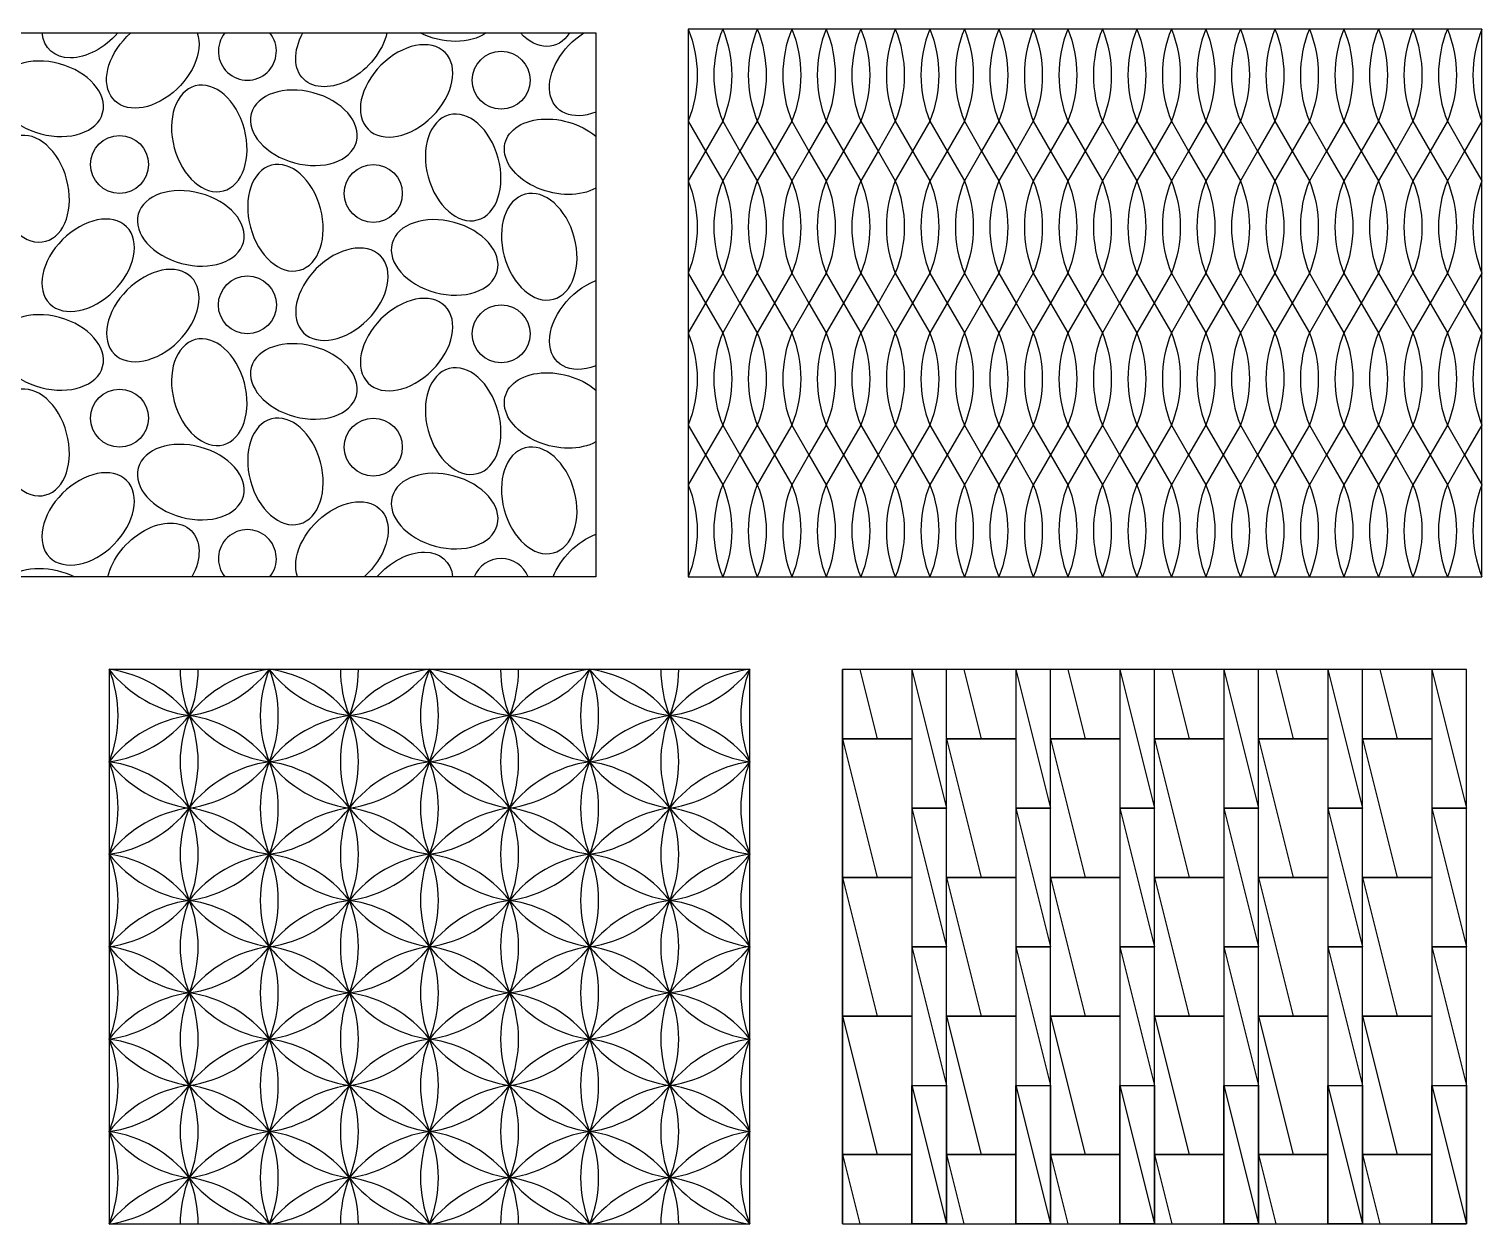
# Model space of a CAD drawing. Header units: millimetres. Extents: x 61 to 452, y 50 to 292.
# Drawn here: x 263.7 to 452.2, y 135.8 to 290.9 of the extents above; entities that cross this region are included whole.
import ezdxf

# ---------------------------------------------------------------- set-up
doc = ezdxf.new("R2010")
doc.units = ezdxf.units.MM
doc.layers.add('cad-block.com', color=250, linetype='Continuous')

msp = doc.modelspace()

# ---------------------------------------------------------------- linework, layer by layer
at = {"color": 18, "true_color": 0x000000}
for p, q in [((378.25, 207.78), (382.75, 189.78)), ((391.75, 207.78), (396.25, 189.78)), ((405.25, 207.78), (409.75, 189.78)), ((418.75, 207.78), (423.25, 189.78)), ((432.25, 207.78), (436.75, 189.78)), ((445.75, 207.78), (450.25, 189.78)), ((378.25, 189.78), (382.75, 171.78)), ((391.75, 189.78), (396.25, 171.78)), ((405.25, 189.78), (409.75, 171.78)), ((418.75, 189.78), (423.25, 171.78)), ((432.25, 189.78), (436.75, 171.78)), ((445.75, 189.78), (450.25, 171.78)), ((378.25, 171.78), (382.75, 153.78)), ((391.75, 171.78), (396.25, 153.78)), ((405.25, 171.78), (409.75, 153.78)), ((418.75, 171.78), (423.25, 153.78)), ((432.25, 171.78), (436.75, 153.78)), ((445.75, 171.78), (450.25, 153.78))]:
    msp.add_line(p, q, dxfattribs=at)
for points in [[(349.25, 290.91, -0.193982), (349.25, 278.94), (351.49, 275.07), (349.25, 271.19, -0.193982), (349.25, 259.22), (351.49, 255.34), (349.25, 251.47, -0.193982), (349.25, 239.5), (351.49, 235.62), (349.25, 231.75, -0.193982), (349.25, 219.78)], [(353.73, 290.91, 0.193982), (353.73, 278.94), (351.49, 275.07), (353.73, 271.19, 0.193982), (353.73, 259.22), (351.49, 255.34), (353.73, 251.47, 0.193982), (353.73, 239.5), (351.49, 235.62), (353.73, 231.75, 0.193982), (353.73, 219.78)], [(353.73, 290.91, -0.193982), (353.73, 278.94), (355.97, 275.07), (353.73, 271.19, -0.193982), (353.73, 259.22), (355.97, 255.34), (353.73, 251.47, -0.193982), (353.73, 239.5), (355.97, 235.62), (353.73, 231.75, -0.193982), (353.73, 219.78)], [(358.21, 290.91, 0.193982), (358.21, 278.94), (355.97, 275.07), (358.21, 271.19, 0.193982), (358.21, 259.22), (355.97, 255.34), (358.21, 251.47, 0.193982), (358.21, 239.5), (355.97, 235.62), (358.21, 231.75, 0.193982), (358.21, 219.78)], [(358.21, 290.91, -0.193982), (358.21, 278.94), (360.45, 275.07), (358.21, 271.19, -0.193982), (358.21, 259.22), (360.45, 255.34), (358.21, 251.47, -0.193982), (358.21, 239.5), (360.45, 235.62), (358.21, 231.75, -0.193982), (358.21, 219.78)], [(362.69, 290.91, 0.193982), (362.69, 278.94), (360.45, 275.07), (362.69, 271.19, 0.193982), (362.69, 259.22), (360.45, 255.34), (362.69, 251.47, 0.193982), (362.69, 239.5), (360.45, 235.62), (362.69, 231.75, 0.193982), (362.69, 219.78)], [(362.69, 290.91, -0.193982), (362.69, 278.94), (364.92, 275.07), (362.69, 271.19, -0.193982), (362.69, 259.22), (364.92, 255.34), (362.69, 251.47, -0.193982), (362.69, 239.5), (364.92, 235.62), (362.69, 231.75, -0.193982), (362.69, 219.78)], [(367.16, 290.91, 0.193982), (367.16, 278.94), (364.92, 275.07), (367.16, 271.19, 0.193982), (367.16, 259.22), (364.92, 255.34), (367.16, 251.47, 0.193982), (367.16, 239.5), (364.92, 235.62), (367.16, 231.75, 0.193982), (367.16, 219.78)], [(367.16, 290.91, -0.193982), (367.16, 278.94), (369.4, 275.07), (367.16, 271.19, -0.193982), (367.16, 259.22), (369.4, 255.34), (367.16, 251.47, -0.193982), (367.16, 239.5), (369.4, 235.62), (367.16, 231.75, -0.193982), (367.16, 219.78)], [(371.64, 290.91, 0.193982), (371.64, 278.94), (369.4, 275.07), (371.64, 271.19, 0.193982), (371.64, 259.22), (369.4, 255.34), (371.64, 251.47, 0.193982), (371.64, 239.5), (369.4, 235.62), (371.64, 231.75, 0.193982), (371.64, 219.78)], [(371.64, 290.91, -0.193982), (371.64, 278.94), (373.88, 275.07), (371.64, 271.19, -0.193982), (371.64, 259.22), (373.88, 255.34), (371.64, 251.47, -0.193982), (371.64, 239.5), (373.88, 235.62), (371.64, 231.75, -0.193982), (371.64, 219.78)], [(376.12, 290.91, 0.193982), (376.12, 278.94), (373.88, 275.07), (376.12, 271.19, 0.193982), (376.12, 259.22), (373.88, 255.34), (376.12, 251.47, 0.193982), (376.12, 239.5), (373.88, 235.62), (376.12, 231.75, 0.193982), (376.12, 219.78)], [(376.12, 290.91, -0.193982), (376.12, 278.94), (378.36, 275.07), (376.12, 271.19, -0.193982), (376.12, 259.22), (378.36, 255.34), (376.12, 251.47, -0.193982), (376.12, 239.5), (378.36, 235.62), (376.12, 231.75, -0.193982), (376.12, 219.78)], [(380.6, 290.91, 0.193982), (380.6, 278.94), (378.36, 275.07), (380.6, 271.19, 0.193982), (380.6, 259.22), (378.36, 255.34), (380.6, 251.47, 0.193982), (380.6, 239.5), (378.36, 235.62), (380.6, 231.75, 0.193982), (380.6, 219.78)], [(380.6, 290.91, -0.193982), (380.6, 278.94), (382.84, 275.07), (380.6, 271.19, -0.193982), (380.6, 259.22), (382.84, 255.34), (380.6, 251.47, -0.193982), (380.6, 239.5), (382.84, 235.62), (380.6, 231.75, -0.193982), (380.6, 219.78)], [(385.08, 290.91, 0.193982), (385.08, 278.94), (382.84, 275.07), (385.08, 271.19, 0.193982), (385.08, 259.22), (382.84, 255.34), (385.08, 251.47, 0.193982), (385.08, 239.5), (382.84, 235.62), (385.08, 231.75, 0.193982), (385.08, 219.78)], [(385.08, 290.91, -0.193982), (385.08, 278.94), (387.31, 275.07), (385.08, 271.19, -0.193982), (385.08, 259.22), (387.31, 255.34), (385.08, 251.47, -0.193982), (385.08, 239.5), (387.31, 235.62), (385.08, 231.75, -0.193982), (385.08, 219.78)], [(389.55, 290.91, 0.193982), (389.55, 278.94), (387.31, 275.07), (389.55, 271.19, 0.193982), (389.55, 259.22), (387.31, 255.34), (389.55, 251.47, 0.193982), (389.55, 239.5), (387.31, 235.62), (389.55, 231.75, 0.193982), (389.55, 219.78)], [(389.55, 290.91, -0.193982), (389.55, 278.94), (391.79, 275.07), (389.55, 271.19, -0.193982), (389.55, 259.22), (391.79, 255.34), (389.55, 251.47, -0.193982), (389.55, 239.5), (391.79, 235.62), (389.55, 231.75, -0.193982), (389.55, 219.78)], [(394.03, 290.91, 0.193982), (394.03, 278.94), (391.79, 275.07), (394.03, 271.19, 0.193982), (394.03, 259.22), (391.79, 255.34), (394.03, 251.47, 0.193982), (394.03, 239.5), (391.79, 235.62), (394.03, 231.75, 0.193982), (394.03, 219.78)], [(394.03, 290.91, -0.193982), (394.03, 278.94), (396.27, 275.07), (394.03, 271.19, -0.193982), (394.03, 259.22), (396.27, 255.34), (394.03, 251.47, -0.193982), (394.03, 239.5), (396.27, 235.62), (394.03, 231.75, -0.193982), (394.03, 219.78)], [(398.51, 290.91, 0.193982), (398.51, 278.94), (396.27, 275.07), (398.51, 271.19, 0.193982), (398.51, 259.22), (396.27, 255.34), (398.51, 251.47, 0.193982), (398.51, 239.5), (396.27, 235.62), (398.51, 231.75, 0.193982), (398.51, 219.78)], [(398.51, 290.91, -0.193982), (398.51, 278.94), (400.75, 275.07), (398.51, 271.19, -0.193982), (398.51, 259.22), (400.75, 255.34), (398.51, 251.47, -0.193982), (398.51, 239.5), (400.75, 235.62), (398.51, 231.75, -0.193982), (398.51, 219.78)], [(402.99, 290.91, 0.193982), (402.99, 278.94), (400.75, 275.07), (402.99, 271.19, 0.193982), (402.99, 259.22), (400.75, 255.34), (402.99, 251.47, 0.193982), (402.99, 239.5), (400.75, 235.62), (402.99, 231.75, 0.193982), (402.99, 219.78)], [(402.99, 290.91, -0.193982), (402.99, 278.94), (405.23, 275.07), (402.99, 271.19, -0.193982), (402.99, 259.22), (405.23, 255.34), (402.99, 251.47, -0.193982), (402.99, 239.5), (405.23, 235.62), (402.99, 231.75, -0.193982), (402.99, 219.78)], [(407.46, 290.91, 0.193982), (407.46, 278.94), (405.23, 275.07), (407.46, 271.19, 0.193982), (407.46, 259.22), (405.23, 255.34), (407.46, 251.47, 0.193982), (407.46, 239.5), (405.23, 235.62), (407.46, 231.75, 0.193982), (407.46, 219.78)], [(407.46, 290.91, -0.193982), (407.46, 278.94), (409.7, 275.07), (407.46, 271.19, -0.193982), (407.46, 259.22), (409.7, 255.34), (407.46, 251.47, -0.193982), (407.46, 239.5), (409.7, 235.62), (407.46, 231.75, -0.193982), (407.46, 219.78)], [(411.94, 290.91, 0.193982), (411.94, 278.94), (409.7, 275.07), (411.94, 271.19, 0.193982), (411.94, 259.22), (409.7, 255.34), (411.94, 251.47, 0.193982), (411.94, 239.5), (409.7, 235.62), (411.94, 231.75, 0.193982), (411.94, 219.78)], [(411.94, 290.91, -0.193982), (411.94, 278.94), (414.18, 275.07), (411.94, 271.19, -0.193982), (411.94, 259.22), (414.18, 255.34), (411.94, 251.47, -0.193982), (411.94, 239.5), (414.18, 235.62), (411.94, 231.75, -0.193982), (411.94, 219.78)], [(416.42, 290.91, 0.193982), (416.42, 278.94), (414.18, 275.07), (416.42, 271.19, 0.193982), (416.42, 259.22), (414.18, 255.34), (416.42, 251.47, 0.193982), (416.42, 239.5), (414.18, 235.62), (416.42, 231.75, 0.193982), (416.42, 219.78)], [(416.42, 290.91, -0.193982), (416.42, 278.94), (418.66, 275.07), (416.42, 271.19, -0.193982), (416.42, 259.22), (418.66, 255.34), (416.42, 251.47, -0.193982), (416.42, 239.5), (418.66, 235.62), (416.42, 231.75, -0.193982), (416.42, 219.78)], [(420.9, 290.91, 0.193982), (420.9, 278.94), (418.66, 275.07), (420.9, 271.19, 0.193982), (420.9, 259.22), (418.66, 255.34), (420.9, 251.47, 0.193982), (420.9, 239.5), (418.66, 235.62), (420.9, 231.75, 0.193982), (420.9, 219.78)], [(420.9, 290.91, -0.193982), (420.9, 278.94), (423.14, 275.07), (420.9, 271.19, -0.193982), (420.9, 259.22), (423.14, 255.34), (420.9, 251.47, -0.193982), (420.9, 239.5), (423.14, 235.62), (420.9, 231.75, -0.193982), (420.9, 219.78)], [(425.38, 290.91, 0.193982), (425.38, 278.94), (423.14, 275.07), (425.38, 271.19, 0.193982), (425.38, 259.22), (423.14, 255.34), (425.38, 251.47, 0.193982), (425.38, 239.5), (423.14, 235.62), (425.38, 231.75, 0.193982), (425.38, 219.78)], [(425.38, 290.91, -0.193982), (425.38, 278.94), (427.61, 275.07), (425.38, 271.19, -0.193982), (425.38, 259.22), (427.61, 255.34), (425.38, 251.47, -0.193982), (425.38, 239.5), (427.61, 235.62), (425.38, 231.75, -0.193982), (425.38, 219.78)], [(429.85, 290.91, 0.193982), (429.85, 278.94), (427.61, 275.07), (429.85, 271.19, 0.193982), (429.85, 259.22), (427.61, 255.34), (429.85, 251.47, 0.193982), (429.85, 239.5), (427.61, 235.62), (429.85, 231.75, 0.193982), (429.85, 219.78)], [(429.85, 290.91, -0.193982), (429.85, 278.94), (432.09, 275.07), (429.85, 271.19, -0.193982), (429.85, 259.22), (432.09, 255.34), (429.85, 251.47, -0.193982), (429.85, 239.5), (432.09, 235.62), (429.85, 231.75, -0.193982), (429.85, 219.78)], [(434.33, 290.91, 0.193982), (434.33, 278.94), (432.09, 275.07), (434.33, 271.19, 0.193982), (434.33, 259.22), (432.09, 255.34), (434.33, 251.47, 0.193982), (434.33, 239.5), (432.09, 235.62), (434.33, 231.75, 0.193982), (434.33, 219.78)], [(434.33, 290.91, -0.193982), (434.33, 278.94), (436.57, 275.07), (434.33, 271.19, -0.193982), (434.33, 259.22), (436.57, 255.34), (434.33, 251.47, -0.193982), (434.33, 239.5), (436.57, 235.62), (434.33, 231.75, -0.193982), (434.33, 219.78)], [(438.81, 290.91, 0.193982), (438.81, 278.94), (436.57, 275.07), (438.81, 271.19, 0.193982), (438.81, 259.22), (436.57, 255.34), (438.81, 251.47, 0.193982), (438.81, 239.5), (436.57, 235.62), (438.81, 231.75, 0.193982), (438.81, 219.78)], [(438.81, 290.91, -0.193982), (438.81, 278.94), (441.05, 275.07), (438.81, 271.19, -0.193982), (438.81, 259.22), (441.05, 255.34), (438.81, 251.47, -0.193982), (438.81, 239.5), (441.05, 235.62), (438.81, 231.75, -0.193982), (438.81, 219.78)], [(443.29, 290.91, 0.193982), (443.29, 278.94), (441.05, 275.07), (443.29, 271.19, 0.193982), (443.29, 259.22), (441.05, 255.34), (443.29, 251.47, 0.193982), (443.29, 239.5), (441.05, 235.62), (443.29, 231.75, 0.193982), (443.29, 219.78)], [(443.29, 290.91, -0.193982), (443.29, 278.94), (445.53, 275.07), (443.29, 271.19, -0.193982), (443.29, 259.22), (445.53, 255.34), (443.29, 251.47, -0.193982), (443.29, 239.5), (445.53, 235.62), (443.29, 231.75, -0.193982), (443.29, 219.78)], [(447.76, 290.91, 0.193982), (447.76, 278.94), (445.53, 275.07), (447.76, 271.19, 0.193982), (447.76, 259.22), (445.53, 255.34), (447.76, 251.47, 0.193982), (447.76, 239.5), (445.53, 235.62), (447.76, 231.75, 0.193982), (447.76, 219.78)], [(447.76, 290.91, -0.193982), (447.76, 278.94), (450, 275.07), (447.76, 271.19, -0.193982), (447.76, 259.22), (450, 255.34), (447.76, 251.47, -0.193982), (447.76, 239.5), (450, 235.62), (447.76, 231.75, -0.193982), (447.76, 219.78)], [(452.24, 290.91, 0.193982), (452.24, 278.94), (450, 275.07), (452.24, 271.19, 0.193982), (452.24, 259.22), (450, 255.34), (452.24, 251.47, 0.193982), (452.24, 239.5), (450, 235.62), (452.24, 231.75, 0.193982), (452.24, 219.78)]]:
    msp.add_lwpolyline(points, format="xyb", dxfattribs=at)
for points in [[(369.25, 198.78), (369.25, 207.78)], [(378.25, 207.78), (378.25, 198.78), (369.25, 198.78)], [(371.5, 207.78), (373.75, 198.78)], [(378.25, 207.78), (378.25, 189.78), (382.75, 189.78), (382.75, 207.78), (378.25, 207.78)], [(382.75, 198.78), (382.75, 207.78)], [(391.75, 207.78), (391.75, 198.78), (382.75, 198.78)], [(385, 207.78), (387.25, 198.78)], [(391.75, 207.78), (391.75, 189.78), (396.25, 189.78), (396.25, 207.78), (391.75, 207.78)], [(396.25, 198.78), (396.25, 207.78)], [(405.25, 207.78), (405.25, 198.78), (396.25, 198.78)], [(398.5, 207.78), (400.75, 198.78)], [(405.25, 207.78), (405.25, 189.78), (409.75, 189.78), (409.75, 207.78), (405.25, 207.78)], [(409.75, 198.78), (409.75, 207.78)], [(418.75, 207.78), (418.75, 198.78), (409.75, 198.78)], [(412, 207.78), (414.25, 198.78)], [(418.75, 207.78), (418.75, 189.78), (423.25, 189.78), (423.25, 207.78), (418.75, 207.78)], [(423.25, 198.78), (423.25, 207.78)], [(432.25, 207.78), (432.25, 198.78), (423.25, 198.78)], [(425.5, 207.78), (427.75, 198.78)], [(432.25, 207.78), (432.25, 189.78), (436.75, 189.78), (436.75, 207.78), (432.25, 207.78)], [(436.75, 198.78), (436.75, 207.78)], [(445.75, 207.78), (445.75, 198.78), (436.75, 198.78)], [(439, 207.78), (441.25, 198.78)], [(445.75, 207.78), (445.75, 189.78), (450.25, 189.78), (450.25, 207.78), (445.75, 207.78)], [(369.25, 180.78), (369.25, 198.78), (378.25, 198.78), (378.25, 180.78), (369.25, 180.78)], [(369.25, 198.78), (373.75, 180.78)], [(382.75, 180.78), (382.75, 198.78), (391.75, 198.78), (391.75, 180.78), (382.75, 180.78)], [(382.75, 198.78), (387.25, 180.78)], [(396.25, 180.78), (396.25, 198.78), (405.25, 198.78), (405.25, 180.78), (396.25, 180.78)], [(396.25, 198.78), (400.75, 180.78)], [(409.75, 180.78), (409.75, 198.78), (418.75, 198.78), (418.75, 180.78), (409.75, 180.78)], [(409.75, 198.78), (414.25, 180.78)], [(423.25, 180.78), (423.25, 198.78), (432.25, 198.78), (432.25, 180.78), (423.25, 180.78)], [(423.25, 198.78), (427.75, 180.78)], [(436.75, 180.78), (436.75, 198.78), (445.75, 198.78), (445.75, 180.78), (436.75, 180.78)], [(436.75, 198.78), (441.25, 180.78)], [(378.25, 189.78), (378.25, 171.78), (382.75, 171.78), (382.75, 189.78), (378.25, 189.78)], [(391.75, 189.78), (391.75, 171.78), (396.25, 171.78), (396.25, 189.78), (391.75, 189.78)], [(405.25, 189.78), (405.25, 171.78), (409.75, 171.78), (409.75, 189.78), (405.25, 189.78)], [(418.75, 189.78), (418.75, 171.78), (423.25, 171.78), (423.25, 189.78), (418.75, 189.78)], [(432.25, 189.78), (432.25, 171.78), (436.75, 171.78), (436.75, 189.78), (432.25, 189.78)], [(445.75, 189.78), (445.75, 171.78), (450.25, 171.78), (450.25, 189.78), (445.75, 189.78)], [(369.25, 162.78), (369.25, 180.78), (378.25, 180.78), (378.25, 162.78), (369.25, 162.78)], [(369.25, 180.78), (373.75, 162.78)], [(382.75, 162.78), (382.75, 180.78), (391.75, 180.78), (391.75, 162.78), (382.75, 162.78)], [(382.75, 180.78), (387.25, 162.78)], [(396.25, 162.78), (396.25, 180.78), (405.25, 180.78), (405.25, 162.78), (396.25, 162.78)], [(396.25, 180.78), (400.75, 162.78)], [(409.75, 162.78), (409.75, 180.78), (418.75, 180.78), (418.75, 162.78), (409.75, 162.78)], [(409.75, 180.78), (414.25, 162.78)], [(423.25, 162.78), (423.25, 180.78), (432.25, 180.78), (432.25, 162.78), (423.25, 162.78)], [(423.25, 180.78), (427.75, 162.78)], [(436.75, 162.78), (436.75, 180.78), (445.75, 180.78), (445.75, 162.78), (436.75, 162.78)], [(436.75, 180.78), (441.25, 162.78)], [(378.25, 171.78), (378.25, 153.78), (382.75, 153.78), (382.75, 171.78), (378.25, 171.78)], [(391.75, 171.78), (391.75, 153.78), (396.25, 153.78), (396.25, 171.78), (391.75, 171.78)], [(405.25, 171.78), (405.25, 153.78), (409.75, 153.78), (409.75, 171.78), (405.25, 171.78)], [(418.75, 171.78), (418.75, 153.78), (423.25, 153.78), (423.25, 171.78), (418.75, 171.78)], [(432.25, 171.78), (432.25, 153.78), (436.75, 153.78), (436.75, 171.78), (432.25, 171.78)], [(445.75, 171.78), (445.75, 153.78), (450.25, 153.78), (450.25, 171.78), (445.75, 171.78)], [(369.25, 144.78), (369.25, 162.78), (378.25, 162.78), (378.25, 144.78), (369.25, 144.78)], [(369.25, 162.78), (373.75, 144.78)], [(382.75, 144.78), (382.75, 162.78), (391.75, 162.78), (391.75, 144.78), (382.75, 144.78)], [(382.75, 162.78), (387.25, 144.78)], [(396.25, 144.78), (396.25, 162.78), (405.25, 162.78), (405.25, 144.78), (396.25, 144.78)], [(396.25, 162.78), (400.75, 144.78)], [(409.75, 144.78), (409.75, 162.78), (418.75, 162.78), (418.75, 144.78), (409.75, 144.78)], [(409.75, 162.78), (414.25, 144.78)], [(423.25, 144.78), (423.25, 162.78), (432.25, 162.78), (432.25, 144.78), (423.25, 144.78)], [(423.25, 162.78), (427.75, 144.78)], [(436.75, 144.78), (436.75, 162.78), (445.75, 162.78), (445.75, 144.78), (436.75, 144.78)], [(436.75, 162.78), (441.25, 144.78)], [(378.25, 135.78), (378.25, 153.78), (382.75, 153.78), (382.75, 135.78), (378.25, 135.78)], [(378.25, 153.78), (382.75, 135.78)], [(391.75, 135.78), (391.75, 153.78), (396.25, 153.78), (396.25, 135.78), (391.75, 135.78)], [(391.75, 153.78), (396.25, 135.78)], [(405.25, 135.78), (405.25, 153.78), (409.75, 153.78), (409.75, 135.78), (405.25, 135.78)], [(405.25, 153.78), (409.75, 135.78)], [(418.75, 135.78), (418.75, 153.78), (423.25, 153.78), (423.25, 135.78), (418.75, 135.78)], [(418.75, 153.78), (423.25, 135.78)], [(432.25, 135.78), (432.25, 153.78), (436.75, 153.78), (436.75, 135.78), (432.25, 135.78)], [(432.25, 153.78), (436.75, 135.78)], [(445.75, 135.78), (445.75, 153.78), (450.25, 153.78), (450.25, 135.78), (445.75, 135.78)], [(445.75, 153.78), (450.25, 135.78)], [(369.25, 135.78), (369.25, 144.78), (378.25, 144.78), (378.25, 135.78)], [(369.25, 144.78), (371.5, 135.78)], [(382.75, 135.78), (382.75, 144.78), (391.75, 144.78), (391.75, 135.78)], [(382.75, 144.78), (385, 135.78)], [(396.25, 135.78), (396.25, 144.78), (405.25, 144.78), (405.25, 135.78)], [(396.25, 144.78), (398.5, 135.78)], [(409.75, 135.78), (409.75, 144.78), (418.75, 144.78), (418.75, 135.78)], [(409.75, 144.78), (412, 135.78)], [(423.25, 135.78), (423.25, 144.78), (432.25, 144.78), (432.25, 135.78)], [(423.25, 144.78), (425.5, 135.78)], [(436.75, 135.78), (436.75, 144.78), (445.75, 144.78), (445.75, 135.78)], [(436.75, 144.78), (439, 135.78)]]:
    msp.add_lwpolyline(points, dxfattribs=at)
for centre in [(324.98, 284.26), (275.46, 273.33), (308.39, 269.57), (292.05, 255.09), (324.98, 251.33), (275.46, 240.4), (308.39, 236.64)]:
    msp.add_circle(centre, 3.76, dxfattribs=at)
for centre, radius, start, end in [((292.05, 288.02), 3.76, 140.7957, 39.2043), ((292.05, 222.16), 3.76, 320.7957, 219.2043), ((324.98, 218.4), 3.76, 21.5869, 158.4131), ((286.75, 217.67), 16.05, 218.044, 261.956), ((271.86, 191.9), 16.05, 38.044, 81.956), ((259.22, 201.78), 16.05, 338.044, 21.956), ((299.38, 207.78), 16.05, 180, 201.956), ((297.14, 191.9), 16.05, 98.044, 141.956), ((282.25, 217.67), 16.05, 278.044, 321.956), ((269.62, 207.78), 16.05, 338.044, 360), ((309.78, 201.78), 16.05, 158.044, 201.956), ((280.01, 201.78), 16.05, 338.044, 21.956), ((292.65, 191.9), 16.05, 38.044, 81.956), ((307.53, 217.67), 16.05, 218.044, 261.956), ((320.17, 207.78), 16.05, 180, 201.956), ((290.4, 207.78), 16.05, 338.044, 360), ((303.04, 217.67), 16.05, 278.044, 321.956), ((317.92, 191.9), 16.05, 98.044, 141.956), ((330.56, 201.78), 16.05, 158.044, 201.956), ((328.31, 217.67), 16.05, 218.044, 261.956), ((313.43, 191.9), 16.05, 38.044, 81.956), ((300.79, 201.78), 16.05, 338.044, 21.956), ((340.95, 207.78), 16.05, 180, 201.956), ((338.71, 191.9), 16.05, 98.044, 141.956), ((323.82, 217.67), 16.05, 278.044, 321.956), ((311.19, 207.78), 16.05, 338.044, 360), ((351.34, 201.78), 16.05, 158.044, 201.956), ((321.58, 201.78), 16.05, 338.044, 21.956), ((334.22, 191.9), 16.05, 38.044, 81.956), ((349.1, 217.67), 16.05, 218.044, 261.956), ((361.74, 207.78), 16.05, 180, 201.956), ((331.97, 207.78), 16.05, 338.044, 360), ((344.61, 217.67), 16.05, 278.044, 321.956), ((359.49, 191.9), 16.05, 98.044, 141.956), ((372.13, 201.78), 16.05, 158.044, 201.956), ((286.75, 185.9), 16.05, 98.044, 141.956), ((271.86, 211.67), 16.05, 278.044, 321.956), ((299.38, 195.78), 16.05, 158.044, 201.956), ((282.25, 185.9), 16.05, 38.044, 81.956), ((269.62, 195.78), 16.05, 338.044, 21.956), ((297.14, 211.67), 16.05, 218.044, 261.956), ((307.53, 185.9), 16.05, 98.044, 141.956), ((292.65, 211.67), 16.05, 278.044, 321.956), ((320.17, 195.78), 16.05, 158.044, 201.956), ((290.4, 195.78), 16.05, 338.044, 21.956), ((303.04, 185.9), 16.05, 38.044, 81.956), ((317.92, 211.67), 16.05, 218.044, 261.956), ((328.31, 185.9), 16.05, 98.044, 141.956), ((313.43, 211.67), 16.05, 278.044, 321.956), ((340.95, 195.78), 16.05, 158.044, 201.956), ((323.82, 185.9), 16.05, 38.044, 81.956), ((311.19, 195.78), 16.05, 338.044, 21.956), ((338.71, 211.67), 16.05, 218.044, 261.956), ((349.1, 185.9), 16.05, 98.044, 141.956), ((334.22, 211.67), 16.05, 278.044, 321.956), ((361.74, 195.78), 16.05, 158.044, 201.956), ((331.97, 195.78), 16.05, 338.044, 21.956), ((344.61, 185.9), 16.05, 38.044, 81.956), ((359.49, 211.67), 16.05, 218.044, 261.956), ((259.22, 189.78), 16.05, 338.044, 21.956), ((271.86, 179.9), 16.05, 38.044, 81.956), ((286.75, 205.67), 16.05, 218.044, 261.956), ((297.14, 179.9), 16.05, 98.044, 141.956), ((282.25, 205.67), 16.05, 278.044, 321.956), ((309.78, 189.78), 16.05, 158.044, 201.956), ((280.01, 189.78), 16.05, 338.044, 21.956), ((292.65, 179.9), 16.05, 38.044, 81.956), ((307.53, 205.67), 16.05, 218.044, 261.956), ((317.92, 179.9), 16.05, 98.044, 141.956), ((303.04, 205.67), 16.05, 278.044, 321.956), ((330.56, 189.78), 16.05, 158.044, 201.956), ((300.79, 189.78), 16.05, 338.044, 21.956), ((313.43, 179.9), 16.05, 38.044, 81.956), ((328.31, 205.67), 16.05, 218.044, 261.956), ((338.71, 179.9), 16.05, 98.044, 141.956), ((323.82, 205.67), 16.05, 278.044, 321.956), ((351.34, 189.78), 16.05, 158.044, 201.956), ((321.58, 189.78), 16.05, 338.044, 21.956), ((334.22, 179.9), 16.05, 38.044, 81.956), ((349.1, 205.67), 16.05, 218.044, 261.956), ((359.49, 179.9), 16.05, 98.044, 141.956), ((344.61, 205.67), 16.05, 278.044, 321.956), ((372.13, 189.78), 16.05, 158.044, 201.956), ((286.75, 173.9), 16.05, 98.044, 141.956), ((271.86, 199.67), 16.05, 278.044, 321.956), ((299.38, 183.78), 16.05, 158.044, 180), ((269.62, 183.78), 16.05, 0, 21.956), ((282.25, 173.9), 16.05, 38.044, 81.956), ((297.14, 199.67), 16.05, 218.044, 261.956), ((307.53, 173.9), 16.05, 98.044, 141.956), ((292.65, 199.67), 16.05, 278.044, 321.956), ((320.17, 183.78), 16.05, 158.044, 180), ((303.04, 173.9), 16.05, 38.044, 81.956), ((317.92, 199.67), 16.05, 218.044, 261.956), ((290.4, 183.78), 16.05, 0, 21.956), ((328.31, 173.9), 16.05, 98.044, 141.956), ((313.43, 199.67), 16.05, 278.044, 321.956), ((340.95, 183.78), 16.05, 158.044, 180), ((311.19, 183.78), 16.05, 0, 21.956), ((323.82, 173.9), 16.05, 38.044, 81.956), ((338.71, 199.67), 16.05, 218.044, 261.956), ((349.1, 173.9), 16.05, 98.044, 141.956), ((334.22, 199.67), 16.05, 278.044, 321.956), ((361.74, 183.78), 16.05, 158.044, 180), ((344.61, 173.9), 16.05, 38.044, 81.956), ((359.49, 199.67), 16.05, 218.044, 261.956), ((331.97, 183.78), 16.05, 0, 21.956), ((286.75, 193.67), 16.05, 218.044, 261.956), ((271.86, 167.9), 16.05, 38.044, 81.956), ((259.22, 177.78), 16.05, 338.044, 21.956), ((299.38, 183.78), 16.05, 180, 201.956), ((297.14, 167.9), 16.05, 98.044, 141.956), ((282.25, 193.67), 16.05, 278.044, 321.956), ((269.62, 183.78), 16.05, 338.044, 360), ((309.78, 177.78), 16.05, 158.044, 201.956), ((280.01, 177.78), 16.05, 338.044, 21.956), ((292.65, 167.9), 16.05, 38.044, 81.956), ((307.53, 193.67), 16.05, 218.044, 261.956), ((320.17, 183.78), 16.05, 180, 201.956), ((290.4, 183.78), 16.05, 338.044, 360), ((303.04, 193.67), 16.05, 278.044, 321.956), ((317.92, 167.9), 16.05, 98.044, 141.956), ((330.56, 177.78), 16.05, 158.044, 201.956), ((328.31, 193.67), 16.05, 218.044, 261.956), ((313.43, 167.9), 16.05, 38.044, 81.956), ((300.79, 177.78), 16.05, 338.044, 21.956), ((340.95, 183.78), 16.05, 180, 201.956), ((338.71, 167.9), 16.05, 98.044, 141.956), ((323.82, 193.67), 16.05, 278.044, 321.956), ((311.19, 183.78), 16.05, 338.044, 360), ((351.34, 177.78), 16.05, 158.044, 201.956), ((321.58, 177.78), 16.05, 338.044, 21.956), ((334.22, 167.9), 16.05, 38.044, 81.956), ((349.1, 193.67), 16.05, 218.044, 261.956), ((361.74, 183.78), 16.05, 180, 201.956), ((331.97, 183.78), 16.05, 338.044, 360), ((344.61, 193.67), 16.05, 278.044, 321.956), ((359.49, 167.9), 16.05, 98.044, 141.956), ((372.13, 177.78), 16.05, 158.044, 201.956), ((286.75, 161.9), 16.05, 98.044, 141.956), ((271.86, 187.67), 16.05, 278.044, 321.956), ((299.38, 171.78), 16.05, 158.044, 201.956), ((282.25, 161.9), 16.05, 38.044, 81.956), ((269.62, 171.78), 16.05, 338.044, 21.956), ((297.14, 187.67), 16.05, 218.044, 261.956), ((307.53, 161.9), 16.05, 98.044, 141.956), ((292.65, 187.67), 16.05, 278.044, 321.956), ((320.17, 171.78), 16.05, 158.044, 201.956), ((290.4, 171.78), 16.05, 338.044, 21.956), ((303.04, 161.9), 16.05, 38.044, 81.956), ((317.92, 187.67), 16.05, 218.044, 261.956), ((328.31, 161.9), 16.05, 98.044, 141.956), ((313.43, 187.67), 16.05, 278.044, 321.956), ((340.95, 171.78), 16.05, 158.044, 201.956), ((323.82, 161.9), 16.05, 38.044, 81.956), ((311.19, 171.78), 16.05, 338.044, 21.956), ((338.71, 187.67), 16.05, 218.044, 261.956), ((349.1, 161.9), 16.05, 98.044, 141.956), ((334.22, 187.67), 16.05, 278.044, 321.956), ((361.74, 171.78), 16.05, 158.044, 201.956), ((331.97, 171.78), 16.05, 338.044, 21.956), ((344.61, 161.9), 16.05, 38.044, 81.956), ((359.49, 187.67), 16.05, 218.044, 261.956), ((259.22, 165.78), 16.05, 338.044, 21.956), ((271.86, 155.9), 16.05, 38.044, 81.956), ((286.75, 181.67), 16.05, 218.044, 261.956), ((297.14, 155.9), 16.05, 98.044, 141.956), ((282.25, 181.67), 16.05, 278.044, 321.956), ((309.78, 165.78), 16.05, 158.044, 201.956), ((280.01, 165.78), 16.05, 338.044, 21.956), ((292.65, 155.9), 16.05, 38.044, 81.956), ((307.53, 181.67), 16.05, 218.044, 261.956), ((317.92, 155.9), 16.05, 98.044, 141.956), ((303.04, 181.67), 16.05, 278.044, 321.956), ((330.56, 165.78), 16.05, 158.044, 201.956), ((300.79, 165.78), 16.05, 338.044, 21.956), ((313.43, 155.9), 16.05, 38.044, 81.956), ((328.31, 181.67), 16.05, 218.044, 261.956), ((338.71, 155.9), 16.05, 98.044, 141.956), ((323.82, 181.67), 16.05, 278.044, 321.956), ((351.34, 165.78), 16.05, 158.044, 201.956), ((321.58, 165.78), 16.05, 338.044, 21.956), ((334.22, 155.9), 16.05, 38.044, 81.956), ((349.1, 181.67), 16.05, 218.044, 261.956), ((359.49, 155.9), 16.05, 98.044, 141.956), ((344.61, 181.67), 16.05, 278.044, 321.956), ((372.13, 165.78), 16.05, 158.044, 201.956), ((286.75, 149.9), 16.05, 98.044, 141.956), ((271.86, 175.67), 16.05, 278.044, 321.956), ((299.38, 159.78), 16.05, 158.044, 180), ((269.62, 159.78), 16.05, 0, 21.956), ((282.25, 149.9), 16.05, 38.044, 81.956), ((297.14, 175.67), 16.05, 218.044, 261.956), ((307.53, 149.9), 16.05, 98.044, 141.956), ((292.65, 175.67), 16.05, 278.044, 321.956), ((320.17, 159.78), 16.05, 158.044, 180), ((303.04, 149.9), 16.05, 38.044, 81.956), ((317.92, 175.67), 16.05, 218.044, 261.956), ((290.4, 159.78), 16.05, 0, 21.956), ((328.31, 149.9), 16.05, 98.044, 141.956), ((313.43, 175.67), 16.05, 278.044, 321.956), ((340.95, 159.78), 16.05, 158.044, 180), ((311.19, 159.78), 16.05, 0, 21.956), ((323.82, 149.9), 16.05, 38.044, 81.956), ((338.71, 175.67), 16.05, 218.044, 261.956), ((349.1, 149.9), 16.05, 98.044, 141.956), ((334.22, 175.67), 16.05, 278.044, 321.956), ((361.74, 159.78), 16.05, 158.044, 180), ((344.61, 149.9), 16.05, 38.044, 81.956), ((359.49, 175.67), 16.05, 218.044, 261.956), ((331.97, 159.78), 16.05, 0, 21.956), ((286.75, 169.67), 16.05, 218.044, 261.956), ((271.86, 143.9), 16.05, 38.044, 81.956), ((259.22, 153.78), 16.05, 338.044, 21.956), ((299.38, 159.78), 16.05, 180, 201.956), ((297.14, 143.9), 16.05, 98.044, 141.956), ((282.25, 169.67), 16.05, 278.044, 321.956), ((269.62, 159.78), 16.05, 338.044, 360), ((309.78, 153.78), 16.05, 158.044, 201.956), ((280.01, 153.78), 16.05, 338.044, 21.956), ((292.65, 143.9), 16.05, 38.044, 81.956), ((307.53, 169.67), 16.05, 218.044, 261.956), ((320.17, 159.78), 16.05, 180, 201.956), ((290.4, 159.78), 16.05, 338.044, 360), ((303.04, 169.67), 16.05, 278.044, 321.956), ((317.92, 143.9), 16.05, 98.044, 141.956), ((330.56, 153.78), 16.05, 158.044, 201.956), ((328.31, 169.67), 16.05, 218.044, 261.956), ((313.43, 143.9), 16.05, 38.044, 81.956), ((300.79, 153.78), 16.05, 338.044, 21.956), ((340.95, 159.78), 16.05, 180, 201.956), ((338.71, 143.9), 16.05, 98.044, 141.956), ((323.82, 169.67), 16.05, 278.044, 321.956), ((311.19, 159.78), 16.05, 338.044, 360), ((351.34, 153.78), 16.05, 158.044, 201.956), ((321.58, 153.78), 16.05, 338.044, 21.956), ((334.22, 143.9), 16.05, 38.044, 81.956), ((349.1, 169.67), 16.05, 218.044, 261.956), ((361.74, 159.78), 16.05, 180, 201.956), ((331.97, 159.78), 16.05, 338.044, 360), ((344.61, 169.67), 16.05, 278.044, 321.956), ((359.49, 143.9), 16.05, 98.044, 141.956), ((372.13, 153.78), 16.05, 158.044, 201.956), ((286.75, 137.9), 16.05, 98.044, 141.956), ((271.86, 163.67), 16.05, 278.044, 321.956), ((299.38, 147.78), 16.05, 158.044, 201.956), ((282.25, 137.9), 16.05, 38.044, 81.956), ((269.62, 147.78), 16.05, 338.044, 21.956), ((297.14, 163.67), 16.05, 218.044, 261.956), ((307.53, 137.9), 16.05, 98.044, 141.956), ((292.65, 163.67), 16.05, 278.044, 321.956), ((320.17, 147.78), 16.05, 158.044, 201.956), ((290.4, 147.78), 16.05, 338.044, 21.956), ((303.04, 137.9), 16.05, 38.044, 81.956), ((317.92, 163.67), 16.05, 218.044, 261.956), ((328.31, 137.9), 16.05, 98.044, 141.956), ((313.43, 163.67), 16.05, 278.044, 321.956), ((340.95, 147.78), 16.05, 158.044, 201.956), ((323.82, 137.9), 16.05, 38.044, 81.956), ((311.19, 147.78), 16.05, 338.044, 21.956), ((338.71, 163.67), 16.05, 218.044, 261.956), ((349.1, 137.9), 16.05, 98.044, 141.956), ((334.22, 163.67), 16.05, 278.044, 321.956), ((361.74, 147.78), 16.05, 158.044, 201.956), ((331.97, 147.78), 16.05, 338.044, 21.956), ((344.61, 137.9), 16.05, 38.044, 81.956), ((359.49, 163.67), 16.05, 218.044, 261.956), ((259.22, 141.78), 16.05, 338.044, 21.956), ((271.86, 131.9), 16.05, 38.044, 81.956), ((286.75, 157.67), 16.05, 218.044, 261.956), ((297.14, 131.9), 16.05, 98.044, 141.956), ((282.25, 157.67), 16.05, 278.044, 321.956), ((309.78, 141.78), 16.05, 158.044, 201.956), ((280.01, 141.78), 16.05, 338.044, 21.956), ((292.65, 131.9), 16.05, 38.044, 81.956), ((307.53, 157.67), 16.05, 218.044, 261.956), ((317.92, 131.9), 16.05, 98.044, 141.956), ((303.04, 157.67), 16.05, 278.044, 321.956), ((330.56, 141.78), 16.05, 158.044, 201.956), ((300.79, 141.78), 16.05, 338.044, 21.956), ((313.43, 131.9), 16.05, 38.044, 81.956), ((328.31, 157.67), 16.05, 218.044, 261.956), ((338.71, 131.9), 16.05, 98.044, 141.956), ((323.82, 157.67), 16.05, 278.044, 321.956), ((351.34, 141.78), 16.05, 158.044, 201.956), ((321.58, 141.78), 16.05, 338.044, 21.956), ((334.22, 131.9), 16.05, 38.044, 81.956), ((349.1, 157.67), 16.05, 218.044, 261.956), ((359.49, 131.9), 16.05, 98.044, 141.956), ((344.61, 157.67), 16.05, 278.044, 321.956), ((372.13, 141.78), 16.05, 158.044, 201.956), ((286.75, 125.9), 16.05, 98.044, 141.956), ((271.86, 151.67), 16.05, 278.044, 321.956), ((299.38, 135.78), 16.05, 158.044, 180), ((269.62, 135.78), 16.05, 0, 21.956), ((282.25, 125.9), 16.05, 38.044, 81.956), ((297.14, 151.67), 16.05, 218.044, 261.956), ((307.53, 125.9), 16.05, 98.044, 141.956), ((292.65, 151.67), 16.05, 278.044, 321.956), ((320.17, 135.78), 16.05, 158.044, 180), ((303.04, 125.9), 16.05, 38.044, 81.956), ((317.92, 151.67), 16.05, 218.044, 261.956), ((290.4, 135.78), 16.05, 0, 21.956), ((328.31, 125.9), 16.05, 98.044, 141.956), ((313.43, 151.67), 16.05, 278.044, 321.956), ((340.95, 135.78), 16.05, 158.044, 180), ((311.19, 135.78), 16.05, 0, 21.956), ((323.82, 125.9), 16.05, 38.044, 81.956), ((338.71, 151.67), 16.05, 218.044, 261.956), ((349.1, 125.9), 16.05, 98.044, 141.956), ((334.22, 151.67), 16.05, 278.044, 321.956), ((361.74, 135.78), 16.05, 158.044, 180), ((344.61, 125.9), 16.05, 38.044, 81.956), ((359.49, 151.67), 16.05, 218.044, 261.956), ((331.97, 135.78), 16.05, 0, 21.956)]:
    msp.add_arc(centre, radius, start, end, dxfattribs=at)
at = {"color": 18, "true_color": 0x000000, "extrusion": (0, 0, -1)}
for centre, major_axis, start_param, end_param in [((271.39, 293.17), (-4.99, -4.99), 4.60439, 6.785975), ((279.78, 286.64), (4.99, 4.99), 0.304364, 4.802817), ((304.32, 289.41), (-4.99, -4.99), 3.957828, 7.432537), ((317.65, 294.2), (6.82, -1.83), 0.503349, 1.873916), ((329.92, 295.58), (1.83, -6.82), 5.733596, 7.186311), ((337.25, 285.65), (-4.99, -4.99), 5.300392, 8.182289), ((332.32, 274.33), (-6.82, 1.83), 3.742014, 8.47082), ((337.25, 252.71), (-4.99, -4.99), 5.300392, 8.441984), ((332.32, 241.39), (-6.82, 1.83), 3.742014, 8.47082), ((304.32, 223.55), (-4.99, -4.99), 0.304364, 4.802817), ((279.78, 220.78), (4.99, 4.99), 3.957828, 7.432537), ((337.25, 219.78), (-4.99, -4.99), 0.982794, 2.158799), ((312.71, 217.01), (4.99, 4.99), 4.60439, 6.785975), ((266.45, 215.99), (-6.82, 1.83), 0.503349, 1.873916)]:
    msp.add_ellipse(centre, major_axis=major_axis, ratio=0.666667, start_param=start_param, end_param=end_param, dxfattribs=at)
for centre, major_axis in [((312.71, 282.88), (4.99, 4.99)), ((266.45, 281.85), (-6.82, 1.83)), ((287.11, 276.71), (-1.83, 6.82)), ((299.38, 278.09), (-6.82, 1.83)), ((320.05, 272.94), (-1.83, 6.82)), ((264.05, 270.18), (1.83, -6.82)), ((296.99, 266.41), (1.83, -6.82)), ((284.71, 265.03), (6.82, -1.83)), ((329.92, 262.65), (1.83, -6.82)), ((271.39, 260.24), (-4.99, -4.99)), ((317.65, 261.26), (6.82, -1.83)), ((304.32, 256.48), (-4.99, -4.99)), ((279.78, 253.71), (4.99, 4.99)), ((312.71, 249.94), (4.99, 4.99)), ((266.45, 248.92), (-6.82, 1.83)), ((287.11, 243.77), (-1.83, 6.82)), ((299.38, 245.16), (-6.82, 1.83)), ((320.05, 240.01), (-1.83, 6.82)), ((264.05, 237.24), (1.83, -6.82)), ((296.99, 233.48), (1.83, -6.82)), ((284.71, 232.09), (6.82, -1.83)), ((329.92, 229.72), (1.83, -6.82)), ((271.39, 227.31), (-4.99, -4.99)), ((317.65, 228.33), (6.82, -1.83))]:
    msp.add_ellipse(centre, major_axis=major_axis, ratio=0.666667, dxfattribs=at)
at = {"layer": 'cad-block.com', "color": 252, "true_color": 0x939598}
for points in [[(246.85, 219.78), (246.85, 290.4), (337.25, 290.4), (337.25, 219.78)], [(349.25, 219.78), (452.24, 219.78), (452.24, 290.91), (349.25, 290.91)], [(357.25, 207.78), (274.11, 207.78), (274.11, 135.78), (357.25, 135.78)], [(450.25, 207.78), (369.25, 207.78), (369.25, 135.78), (450.25, 135.78)]]:
    msp.add_lwpolyline(points, close=True, dxfattribs=at)

doc.saveas('drawing.dxf')
